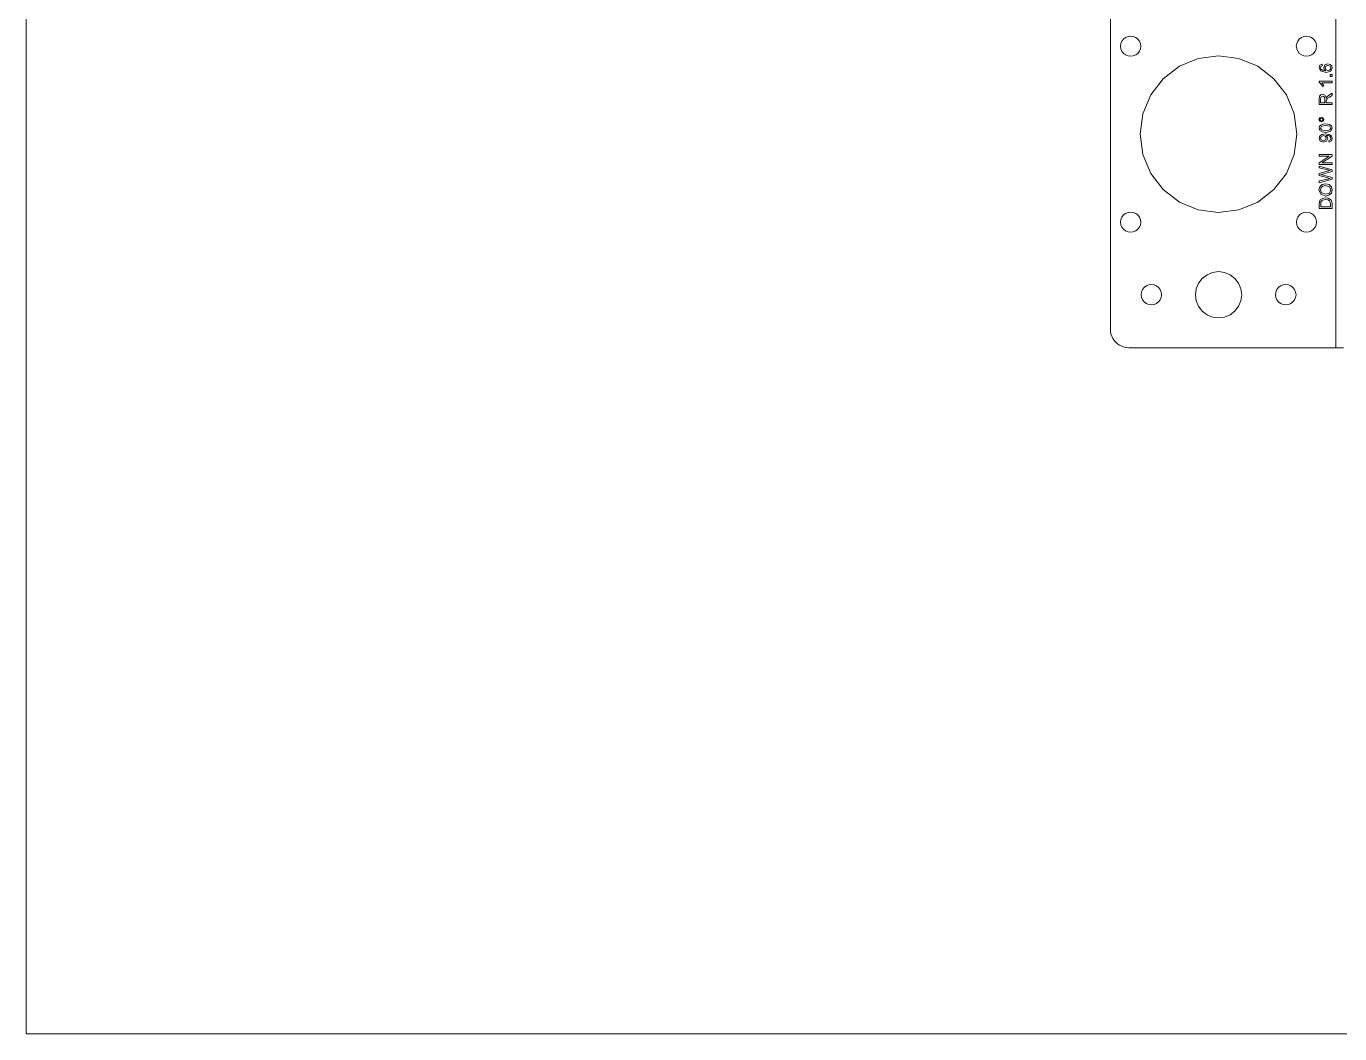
# Model space of a CAD drawing. Extents: x -144 to 2042, y -154 to 468.
# Drawn here: x -143.9 to 208, y -153.7 to 116.1 of the extents above; entities that cross this region are included whole.
import ezdxf

# ---------------------------------------------------------------- set-up
doc = ezdxf.new("R2010")
doc.units = 0
doc.layers.add('Layer0', color=7, linetype='BYLAYER', lineweight=5)

msp = doc.modelspace()

# ---------------------------------------------------------------- linework, layer by layer
at = {"layer": 'Layer0'}
for p, q in [((-143.91, -153.74), (-143.91, 467.66)), ((146.54, 139.38), (146.54, 34.98)), ((150.08, 112.64), (149.65, 112.08)), ((150.64, 113.07), (150.08, 112.64)), ((151.29, 113.34), (150.64, 113.07)), ((151.99, 113.43), (151.29, 113.34)), ((152.69, 113.34), (151.99, 113.43)), ((153.34, 113.07), (152.69, 113.34)), ((153.9, 112.64), (153.34, 113.07)), ((154.33, 112.08), (153.9, 112.64)), ((197.16, 112.64), (196.74, 112.08)), ((197.72, 113.07), (197.16, 112.64)), ((198.38, 113.34), (197.72, 113.07)), ((199.07, 113.43), (198.38, 113.34)), ((199.77, 113.34), (199.07, 113.43)), ((200.42, 113.07), (199.77, 113.34)), ((200.98, 112.64), (200.42, 113.07)), ((201.41, 112.08), (200.98, 112.64)), ((149.38, 111.43), (149.29, 110.73)), ((149.29, 110.73), (149.38, 110.04)), ((149.65, 112.08), (149.38, 111.43)), ((149.38, 110.04), (149.65, 109.38)), ((149.65, 109.38), (150.08, 108.82)), ((153.9, 108.82), (154.33, 109.38)), ((154.6, 111.43), (154.33, 112.08)), ((154.33, 109.38), (154.6, 110.04)), ((154.69, 110.73), (154.6, 111.43)), ((154.6, 110.04), (154.69, 110.73)), ((196.47, 111.43), (196.37, 110.73)), ((196.37, 110.73), (196.47, 110.04)), ((196.74, 112.08), (196.47, 111.43)), ((196.47, 110.04), (196.74, 109.38)), ((196.74, 109.38), (197.16, 108.82)), ((200.98, 108.82), (201.41, 109.38)), ((201.68, 111.43), (201.41, 112.08)), ((201.41, 109.38), (201.68, 110.04)), ((201.77, 110.73), (201.68, 111.43)), ((201.68, 110.04), (201.77, 110.73)), ((150.08, 108.82), (150.64, 108.4)), ((150.64, 108.4), (151.29, 108.13)), ((151.29, 108.13), (151.99, 108.03)), ((151.99, 108.03), (152.69, 108.13)), ((152.69, 108.13), (153.34, 108.4)), ((153.34, 108.4), (153.9, 108.82)), ((170.1, 107.47), (165.04, 105.37)), ((175.54, 108.18), (170.1, 107.47)), ((180.97, 107.47), (175.54, 108.18)), ((186.04, 105.37), (180.97, 107.47)), ((197.16, 108.82), (197.72, 108.4)), ((197.72, 108.4), (198.38, 108.13)), ((198.38, 108.13), (199.07, 108.03)), ((199.07, 108.03), (199.77, 108.13)), ((199.77, 108.13), (200.42, 108.4)), ((200.42, 108.4), (200.98, 108.82)), ((202.48, 104.97), (202.71, 105.64)), ((202.71, 105.64), (203.34, 105.95)), ((203.34, 105.95), (203.37, 105.53)), ((203.7, 104.99), (204.02, 105.71)), ((204.02, 105.71), (204.82, 106.01)), ((204.85, 105.58), (204.28, 105.39)), ((204.82, 106.01), (205.42, 105.87)), ((205.43, 105.39), (204.85, 105.58)), ((205.42, 105.87), (205.85, 105.49)), ((165.04, 105.37), (160.69, 102.03)), ((190.39, 102.03), (186.04, 105.37)), ((202.88, 104.11), (202.48, 104.97)), ((203.01, 105.37), (202.83, 104.95)), ((202.83, 104.95), (202.94, 104.59)), ((204.33, 103.74), (202.88, 104.11)), ((202.94, 104.59), (203.37, 104.28)), ((203.37, 105.53), (203.01, 105.37)), ((203.37, 104.28), (204.16, 104.16)), ((203.82, 104.53), (203.7, 104.99)), ((204.16, 104.16), (203.82, 104.53)), ((204.28, 105.39), (204.08, 104.91)), ((204.08, 104.91), (204.28, 104.42)), ((204.28, 104.42), (204.82, 104.22)), ((205.61, 104.07), (204.33, 103.74)), ((204.82, 104.22), (205.24, 104.32)), ((205.24, 104.32), (205.54, 104.58)), ((205.65, 104.93), (205.43, 105.39)), ((205.46, 102.66), (205.46, 103.14)), ((205.46, 103.14), (205.94, 103.14)), ((205.94, 102.66), (205.46, 102.66)), ((205.54, 104.58), (205.65, 104.93)), ((206, 104.93), (205.61, 104.07)), ((205.85, 105.49), (206, 104.93)), ((205.94, 103.14), (205.94, 102.66)), ((160.69, 102.03), (157.35, 97.68)), ((193.73, 97.68), (190.39, 102.03)), ((202.48, 101.07), (202.48, 101.34)), ((202.48, 101.34), (205.94, 101.34)), ((202.94, 100.69), (202.48, 101.07)), ((203.35, 100.07), (202.94, 100.69)), ((205.94, 100.92), (203.24, 100.92)), ((203.24, 100.92), (203.54, 100.52)), ((203.75, 100.07), (203.35, 100.07)), ((203.54, 100.52), (203.75, 100.07)), ((205.94, 101.34), (205.94, 100.92)), ((157.35, 97.68), (155.25, 92.62)), ((195.82, 92.62), (193.73, 97.68)), ((202.5, 96.64), (202.59, 97.34)), ((202.5, 95.12), (202.5, 96.64)), ((205.94, 95.12), (202.5, 95.12)), ((202.59, 97.34), (202.92, 97.73)), ((203.03, 97.22), (202.88, 96.66)), ((202.88, 96.66), (202.88, 95.57)), ((202.88, 95.57), (204.01, 95.57)), ((202.92, 97.73), (203.43, 97.87)), ((203.43, 97.4), (203.03, 97.22)), ((203.43, 97.87), (204.05, 97.63)), ((203.74, 97.31), (203.43, 97.4)), ((203.95, 97.04), (203.74, 97.31)), ((204.01, 96.55), (203.95, 97.04)), ((204.01, 95.57), (204.01, 96.55)), ((204.05, 97.63), (204.37, 96.9)), ((204.37, 96.9), (204.54, 97.18)), ((204.43, 96.36), (204.41, 96.1)), ((204.41, 96.1), (204.41, 95.57)), ((204.41, 95.57), (205.94, 95.57)), ((204.52, 96.56), (204.43, 96.36)), ((204.75, 96.79), (204.52, 96.56)), ((204.54, 97.18), (205, 97.55)), ((205.22, 97.12), (204.75, 96.79)), ((205, 97.55), (205.94, 98.15)), ((205.94, 97.58), (205.22, 97.12)), ((205.94, 98.15), (205.94, 97.58)), ((205.94, 95.57), (205.94, 95.12)), ((155.25, 92.62), (154.54, 87.18)), ((196.54, 87.18), (195.82, 92.62)), ((202.44, 91.1), (202.63, 91.56)), ((202.63, 91.56), (203.09, 91.75)), ((203.09, 91.75), (203.55, 91.56)), ((203.55, 91.56), (203.74, 91.1)), ((202.63, 90.64), (202.44, 91.1)), ((202.48, 88.79), (202.59, 89.28)), ((202.68, 88.17), (202.48, 88.79)), ((202.59, 89.28), (202.91, 89.63)), ((203.09, 90.45), (202.63, 90.64)), ((203.26, 87.8), (202.68, 88.17)), ((202.81, 91.38), (202.69, 91.1)), ((202.69, 91.1), (202.81, 90.82)), ((203.09, 91.49), (202.81, 91.38)), ((202.81, 90.82), (203.09, 90.7)), ((203.11, 89.28), (202.83, 88.79)), ((202.83, 88.79), (203.08, 88.33)), ((202.91, 89.63), (203.43, 89.84)), ((203.08, 88.33), (204.24, 88.11)), ((203.37, 91.38), (203.09, 91.49)), ((203.09, 90.7), (203.37, 90.82)), ((203.55, 90.64), (203.09, 90.45)), ((204.24, 89.48), (203.11, 89.28)), ((203.48, 91.1), (203.37, 91.38)), ((203.37, 90.82), (203.48, 91.1)), ((203.43, 89.84), (204.24, 89.92)), ((203.74, 91.1), (203.55, 90.64)), ((204.24, 89.92), (205.22, 89.79)), ((205.37, 89.28), (204.24, 89.48)), ((204.24, 88.11), (205.37, 88.31)), ((205.64, 88.01), (204.24, 87.67)), ((205.22, 89.79), (205.79, 89.42)), ((205.65, 88.79), (205.37, 89.28)), ((205.37, 88.31), (205.65, 88.79)), ((206, 88.79), (205.64, 88.01)), ((205.79, 89.42), (206, 88.79)), ((154.54, 87.18), (155.25, 81.75)), ((195.82, 81.75), (196.54, 87.18)), ((202.48, 86.08), (202.66, 86.7)), ((202.8, 85.31), (202.48, 86.08)), ((202.66, 86.7), (203.18, 87.12)), ((203.64, 85), (202.8, 85.31)), ((203.05, 86.6), (202.83, 86.13)), ((202.83, 86.13), (203.06, 85.64)), ((203.62, 86.79), (203.05, 86.6)), ((203.06, 85.64), (203.66, 85.43)), ((203.18, 87.12), (204.15, 87.26)), ((204.24, 87.67), (203.26, 87.8)), ((204.19, 86.6), (203.62, 86.79)), ((204.46, 85.29), (203.64, 85)), ((203.66, 85.43), (204.19, 85.63)), ((204.15, 87.26), (205.2, 87.12)), ((204.4, 86.12), (204.19, 86.6)), ((204.19, 85.63), (204.4, 86.12)), ((204.4, 86.84), (204.32, 86.84)), ((204.32, 86.84), (204.65, 86.49)), ((204.92, 86.78), (204.4, 86.84)), ((204.77, 86.02), (204.46, 85.29)), ((204.65, 86.49), (204.77, 86.02)), ((205.32, 86.62), (204.92, 86.78)), ((205.1, 85.47), (205.52, 85.67)), ((205.14, 85.06), (205.1, 85.47)), ((205.77, 85.37), (205.14, 85.06)), ((205.2, 87.12), (205.79, 86.69)), ((205.56, 86.38), (205.32, 86.62)), ((205.52, 85.67), (205.65, 86.04)), ((205.65, 86.04), (205.56, 86.38)), ((206, 86.03), (205.77, 85.37)), ((205.79, 86.69), (206, 86.03)), ((155.25, 81.75), (157.35, 76.68)), ((193.73, 76.68), (195.82, 81.75)), ((202.5, 81.3), (202.5, 81.73)), ((202.5, 81.73), (205.94, 81.73)), ((202.5, 79.49), (205.2, 81.3)), ((205.2, 81.3), (202.5, 81.3)), ((205.94, 81.27), (203.23, 79.46)), ((205.94, 81.73), (205.94, 81.27)), ((202.5, 79.02), (202.5, 79.49)), ((205.94, 79.02), (202.5, 79.02)), ((202.5, 78.14), (202.5, 78.6)), ((202.5, 78.6), (205.94, 77.66)), ((204.71, 77.6), (202.5, 78.14)), ((203.23, 79.46), (205.94, 79.46)), ((204.24, 77.17), (205.46, 77.43)), ((205.46, 77.43), (204.71, 77.6)), ((205.94, 79.46), (205.94, 79.02)), ((205.94, 77.66), (205.94, 77.22)), ((157.35, 76.68), (160.69, 72.33)), ((190.39, 72.33), (193.73, 76.68)), ((202.5, 76.67), (204.24, 77.17)), ((202.5, 76.12), (202.5, 76.67)), ((204.82, 75.47), (202.5, 76.12)), ((202.5, 74.64), (204.75, 75.17)), ((205.94, 75.09), (202.5, 74.18)), ((202.5, 74.18), (202.5, 74.64)), ((203.32, 76.49), (202.91, 76.39)), ((202.91, 76.39), (203.32, 76.29)), ((203.3, 73.7), (204.22, 73.9)), ((205.94, 77.22), (203.32, 76.49)), ((203.32, 76.29), (205.94, 75.56)), ((204.22, 73.9), (205.16, 73.69)), ((204.75, 75.17), (205.46, 75.31)), ((205.46, 75.31), (204.82, 75.47)), ((205.94, 75.56), (205.94, 75.09)), ((160.69, 72.33), (165.04, 69)), ((186.04, 69), (190.39, 72.33)), ((202.43, 72.26), (202.66, 73.12)), ((202.92, 71.07), (202.43, 72.26)), ((202.66, 73.12), (203.3, 73.7)), ((203, 72.88), (202.83, 72.26)), ((202.83, 72.26), (203.16, 71.43)), ((204.26, 70.61), (202.92, 71.07)), ((203.49, 73.29), (203, 72.88)), ((203.16, 71.43), (204.27, 71.08)), ((204.22, 73.43), (203.49, 73.29)), ((205.24, 73.1), (204.22, 73.43)), ((205.12, 70.81), (204.26, 70.61)), ((204.27, 71.08), (205.25, 71.42)), ((205.76, 71.39), (205.12, 70.81)), ((205.16, 73.69), (205.78, 73.09)), ((205.61, 72.26), (205.24, 73.1)), ((205.25, 71.42), (205.61, 72.26)), ((206, 72.26), (205.76, 71.39)), ((205.78, 73.09), (206, 72.26)), ((165.04, 69), (170.1, 66.9)), ((170.1, 66.9), (175.54, 66.18)), ((175.54, 66.18), (180.97, 66.9)), ((180.97, 66.9), (186.04, 69)), ((202.5, 68.46), (202.55, 69.08)), ((202.5, 67.28), (202.5, 68.46)), ((205.94, 67.28), (202.5, 67.28)), ((202.55, 69.08), (202.79, 69.58)), ((202.79, 69.58), (203.38, 69.99)), ((202.97, 69.05), (202.9, 68.46)), ((202.9, 68.46), (202.9, 67.73)), ((202.9, 67.73), (205.53, 67.73)), ((203.36, 69.48), (202.97, 69.05)), ((204.19, 69.65), (203.36, 69.48)), ((203.38, 69.99), (204.2, 70.12)), ((204.85, 69.56), (204.19, 69.65)), ((204.2, 70.12), (204.89, 70.03)), ((205.29, 69.31), (204.85, 69.56)), ((204.89, 70.03), (205.39, 69.8)), ((205.47, 69), (205.29, 69.31)), ((205.39, 69.8), (205.71, 69.48)), ((205.53, 68.47), (205.47, 69)), ((205.53, 67.73), (205.53, 68.47)), ((205.71, 69.48), (205.88, 69.07)), ((205.88, 69.07), (205.94, 68.52)), ((205.94, 68.52), (205.94, 67.28)), ((149.38, 64.33), (149.29, 63.63)), ((149.29, 63.63), (149.38, 62.94)), ((149.65, 64.98), (149.38, 64.33)), ((150.08, 65.54), (149.65, 64.98)), ((150.64, 65.97), (150.08, 65.54)), ((151.29, 66.24), (150.64, 65.97)), ((151.99, 66.33), (151.29, 66.24)), ((152.69, 66.24), (151.99, 66.33)), ((153.34, 65.97), (152.69, 66.24)), ((153.9, 65.54), (153.34, 65.97)), ((154.33, 64.98), (153.9, 65.54)), ((154.6, 64.33), (154.33, 64.98)), ((154.69, 63.63), (154.6, 64.33)), ((154.6, 62.94), (154.69, 63.63)), ((196.48, 64.33), (196.39, 63.63)), ((196.39, 63.63), (196.48, 62.94)), ((196.75, 64.98), (196.48, 64.33)), ((197.18, 65.54), (196.75, 64.98)), ((197.74, 65.97), (197.18, 65.54)), ((198.39, 66.24), (197.74, 65.97)), ((199.09, 66.33), (198.39, 66.24)), ((199.79, 66.24), (199.09, 66.33)), ((200.44, 65.97), (199.79, 66.24)), ((201, 65.54), (200.44, 65.97)), ((201.43, 64.98), (201, 65.54)), ((201.7, 64.33), (201.43, 64.98)), ((201.79, 63.63), (201.7, 64.33)), ((201.7, 62.94), (201.79, 63.63)), ((149.38, 62.94), (149.65, 62.28)), ((149.65, 62.28), (150.08, 61.72)), ((150.08, 61.72), (150.64, 61.3)), ((150.64, 61.3), (151.29, 61.03)), ((151.29, 61.03), (151.99, 60.93)), ((151.99, 60.93), (152.69, 61.03)), ((152.69, 61.03), (153.34, 61.3)), ((153.34, 61.3), (153.9, 61.72)), ((153.9, 61.72), (154.33, 62.28)), ((154.33, 62.28), (154.6, 62.94)), ((196.48, 62.94), (196.75, 62.28)), ((196.75, 62.28), (197.18, 61.72)), ((197.18, 61.72), (197.74, 61.3)), ((197.74, 61.3), (198.39, 61.03)), ((198.39, 61.03), (199.09, 60.93)), ((199.09, 60.93), (199.79, 61.03)), ((199.79, 61.03), (200.44, 61.3)), ((200.44, 61.3), (201, 61.72)), ((201, 61.72), (201.43, 62.28)), ((201.43, 62.28), (201.7, 62.94)), ((172.44, 49.55), (171.15, 48.57)), ((173.93, 50.17), (172.44, 49.55)), ((175.54, 50.38), (173.93, 50.17)), ((177.14, 50.17), (175.54, 50.38)), ((178.64, 49.55), (177.14, 50.17)), ((179.92, 48.57), (178.64, 49.55)), ((155.59, 46.13), (155.16, 45.56)), ((156.16, 46.57), (155.59, 46.13)), ((156.83, 46.84), (156.16, 46.57)), ((157.54, 46.93), (156.83, 46.84)), ((158.25, 46.84), (157.54, 46.93)), ((158.91, 46.57), (158.25, 46.84)), ((159.48, 46.13), (158.91, 46.57)), ((159.92, 45.56), (159.48, 46.13)), ((169.55, 45.79), (169.34, 44.18)), ((170.17, 47.28), (169.55, 45.79)), ((171.15, 48.57), (170.17, 47.28)), ((180.91, 47.28), (179.92, 48.57)), ((181.53, 45.79), (180.91, 47.28)), ((181.74, 44.18), (181.53, 45.79)), ((191.59, 46.13), (191.16, 45.56)), ((192.16, 46.57), (191.59, 46.13)), ((192.83, 46.84), (192.16, 46.57)), ((193.54, 46.93), (192.83, 46.84)), ((194.25, 46.84), (193.54, 46.93)), ((194.91, 46.57), (194.25, 46.84)), ((195.48, 46.13), (194.91, 46.57)), ((195.92, 45.56), (195.48, 46.13)), ((154.88, 44.9), (154.79, 44.18)), ((154.79, 44.18), (154.88, 43.47)), ((155.16, 45.56), (154.88, 44.9)), ((154.88, 43.47), (155.16, 42.81)), ((155.16, 42.81), (155.59, 42.24)), ((155.59, 42.24), (156.16, 41.8)), ((158.91, 41.8), (159.48, 42.24)), ((159.48, 42.24), (159.92, 42.81)), ((160.19, 44.9), (159.92, 45.56)), ((159.92, 42.81), (160.19, 43.47)), ((160.29, 44.18), (160.19, 44.9)), ((160.19, 43.47), (160.29, 44.18)), ((169.34, 44.18), (169.55, 42.58)), ((169.55, 42.58), (170.17, 41.08)), ((180.91, 41.08), (181.53, 42.58)), ((181.53, 42.58), (181.74, 44.18)), ((190.88, 44.9), (190.79, 44.18)), ((190.79, 44.18), (190.88, 43.47)), ((191.16, 45.56), (190.88, 44.9)), ((190.88, 43.47), (191.16, 42.81)), ((191.16, 42.81), (191.59, 42.24)), ((191.59, 42.24), (192.16, 41.8)), ((194.91, 41.8), (195.48, 42.24)), ((195.48, 42.24), (195.92, 42.81)), ((196.19, 44.9), (195.92, 45.56)), ((195.92, 42.81), (196.19, 43.47)), ((196.29, 44.18), (196.19, 44.9)), ((196.19, 43.47), (196.29, 44.18)), ((156.16, 41.8), (156.83, 41.53)), ((156.83, 41.53), (157.54, 41.43)), ((157.54, 41.43), (158.25, 41.53)), ((158.25, 41.53), (158.91, 41.8)), ((170.17, 41.08), (171.15, 39.8)), ((171.15, 39.8), (172.44, 38.81)), ((172.44, 38.81), (173.93, 38.2)), ((177.14, 38.2), (178.64, 38.81)), ((178.64, 38.81), (179.92, 39.8)), ((179.92, 39.8), (180.91, 41.08)), ((192.16, 41.8), (192.83, 41.53)), ((192.83, 41.53), (193.54, 41.43)), ((193.54, 41.43), (194.25, 41.53)), ((194.25, 41.53), (194.91, 41.8)), ((173.93, 38.2), (175.54, 37.98)), ((175.54, 37.98), (177.14, 38.2)), ((146.54, 34.98), (146.58, 34.33)), ((146.58, 34.33), (146.71, 33.69)), ((146.71, 33.69), (146.92, 33.07)), ((146.92, 33.07), (147.21, 32.48)), ((147.21, 32.48), (147.57, 31.94)), ((147.57, 31.94), (148, 31.45)), ((148, 31.45), (148.49, 31.02)), ((148.49, 31.02), (149.04, 30.65)), ((149.04, 30.65), (149.63, 30.36)), ((149.63, 30.36), (150.24, 30.15)), ((150.24, 30.15), (150.89, 30.03)), ((150.89, 30.03), (151.54, 29.98)), ((206.98, 29.98), (151.54, 29.98)), ((209.02, 29.98), (206.98, 29.98)), ((1391.75, -153.74), (-143.91, -153.74))]:
    msp.add_line(p, q, dxfattribs=at)
at = {"layer": 'Layer0', "color": 2, "true_color": 0xffff00}
msp.add_line((206.98, 144.38), (206.98, 29.98), dxfattribs=at)

doc.saveas('drawing.dxf')
